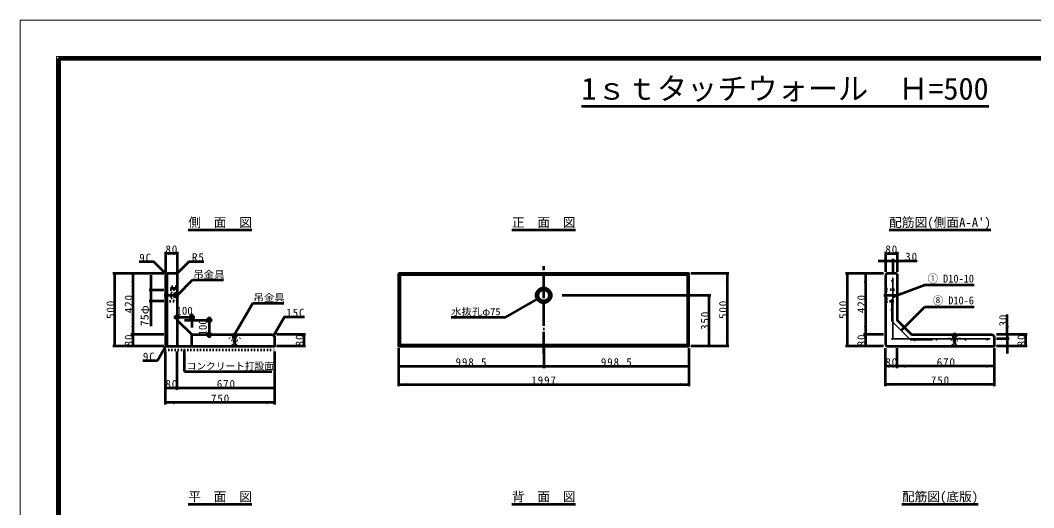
# Model space of a CAD drawing. Units: millimetres, scale not verified, with parts at other scales. Extents: x -2102 to 2102, y -1485 to 1485.
# Drawn here: x -2102 to 683, y 145 to 1485 of the extents above; entities that cross this region are included whole.
import ezdxf
from ezdxf.enums import TextEntityAlignment as Align

# ---------------------------------------------------------------- set-up
doc = ezdxf.new("R2010")
doc.units = ezdxf.units.MM
doc.header["$LTSCALE"] = 5
doc.linetypes.add('DOTTED', pattern=[1.75, 0.25, -1.5])
doc.linetypes.add('LONG_DASHED_DOTTED', pattern=[15.25, 12, -1.5, 0.25, -1.5])
doc.layers.add('0-0_V-nasSTD', color=7, linetype='Continuous', lineweight=50)
doc.styles.add('ＭＳ ゴシック', font='')
doc.styles.get('ＭＳ ゴシック').set_extended_font_data('MS Gothic')

msp = doc.modelspace()

# ---------------------------------------------------------------- linework, layer by layer
at = {"layer": '0-0_V-nasSTD', "lineweight": 100}
msp.add_line((-1997.5, 1380), (-1997.5, -1380), dxfattribs=at)
at = {"layer": '0-0_V-nasSTD'}
for p, q in [((-559.872, 1248.465), (559.872, 1248.465)), ((-1640.721, 908.945), (-1465.721, 908.945)), ((-751.321, 908.945), (-576.321, 908.945)), ((285.579, 908.945), (565.579, 908.945)), ((-1703.221, 848.945), (-1703.221, 793.945)), ((-1671.221, 843.945), (-1703.221, 843.945)), ((-1671.221, 848.945), (-1671.221, 793.945)), ((275.579, 848.945), (275.579, 793.945)), ((275.579, 843.945), (307.579, 843.945)), ((307.579, 848.945), (307.579, 793.945)), ((255.579, 823.945), (295.579, 823.945)), ((295.579, 828.945), (295.579, 793.945)), ((295.579, 823.945), (307.579, 823.945)), ((307.579, 823.945), (362.579, 823.945)), ((-1708.221, 788.945), (-1848.221, 788.945)), ((-1843.221, 788.945), (-1843.221, 588.945)), ((-1793.221, 788.945), (-1793.221, 620.945)), ((-1743.221, 783.945), (-1743.221, 743.945)), ((-1699.621, 788.945), (-1703.221, 785.345)), ((-1703.221, 785.345), (-1703.221, 592.545)), ((-1673.221, 788.945), (-1699.621, 788.945)), ((-1699.621, 788.945), (-1699.621, 588.945)), ((-1671.221, 786.945), (-1671.221, 588.945)), ((-1063.221, 788.945), (-1059.621, 785.345)), ((-1059.621, 785.345), (-1059.621, 592.545)), ((-268.021, 785.345), (-1059.621, 785.345)), ((-268.021, 785.345), (-264.421, 788.945)), ((-268.021, 592.545), (-268.021, 785.345)), ((-154.421, 788.945), (-259.421, 788.945)), ((-159.421, 788.945), (-159.421, 588.945)), ((270.579, 788.945), (165.579, 788.945)), ((170.579, 788.945), (170.579, 588.945)), ((279.179, 788.945), (275.579, 785.345)), ((275.579, 785.345), (275.579, 592.545)), ((305.579, 788.945), (279.179, 788.945)), ((-1671.221, 728.945), (-1628.795, 771.372)), ((-1628.795, 771.372), (-1543.795, 771.372)), ((295.579, 725.228), (384.07, 757.436)), ((384.07, 757.436), (519.07, 757.436)), ((-1748.221, 743.945), (-1708.221, 743.945)), ((-1743.221, 743.945), (-1743.221, 713.945)), ((-204.421, 728.945), (-613.421, 728.945)), ((-209.421, 728.945), (-209.421, 588.945)), ((-1748.221, 713.945), (-1708.221, 713.945)), ((-1743.221, 713.945), (-1743.221, 643.945)), ((-1513.221, 620.945), (-1463.221, 707.548)), ((-1463.221, 707.548), (-1378.221, 707.548)), ((-768.264, 668.645), (-681.661, 718.645)), ((319.094, 632.46), (384.07, 697.436)), ((384.07, 697.436), (519.07, 697.436)), ((-1680.221, 668.945), (-1622.221, 668.945)), ((-1631.221, 677.945), (-1631.221, 640.945)), ((-1583.221, 669.945), (-1583.221, 611.945)), ((-918.264, 668.645), (-768.264, 668.645)), ((610.579, 620.945), (610.579, 675.945)), ((-1671.221, 660.945), (-1631.221, 620.945)), ((-1651.221, 660.945), (-1575.221, 660.945)), ((-1708.221, 620.945), (-1798.221, 620.945)), ((-1793.221, 620.945), (-1793.221, 588.945)), ((-1631.221, 620.945), (-1409.221, 620.945)), ((-1631.221, 588.945), (-1631.221, 620.945)), ((-1409.221, 620.945), (-1403.221, 614.945)), ((-1318.221, 620.945), (-1398.221, 620.945)), ((-1323.221, 620.945), (-1323.221, 588.945)), ((270.579, 620.945), (215.579, 620.945)), ((220.579, 620.945), (220.579, 588.945)), ((347.579, 620.945), (569.579, 620.945)), ((569.579, 620.945), (575.579, 614.945)), ((665.579, 620.945), (580.579, 620.945)), ((610.579, 620.945), (610.579, 608.945)), ((660.579, 620.945), (660.579, 588.945)), ((-1708.221, 588.945), (-1848.221, 588.945)), ((-1701.421, 590.745), (-1725.421, 549.176)), ((-1703.221, 592.545), (-1699.621, 588.945)), ((-1318.221, 588.945), (-1398.221, 588.945)), ((-1059.621, 592.545), (-1063.221, 588.945)), ((-1059.621, 592.545), (-268.021, 592.545)), ((-268.021, 592.545), (-264.421, 588.945)), ((-154.421, 588.945), (-259.421, 588.945)), ((270.579, 588.945), (165.579, 588.945)), ((275.579, 592.545), (279.179, 588.945)), ((615.579, 608.945), (580.579, 608.945)), ((665.579, 588.945), (580.579, 588.945)), ((610.579, 608.945), (610.579, 568.945)), ((-1703.221, 429.145), (-1703.221, 574.145)), ((-1671.221, 469.145), (-1671.221, 574.145)), ((-1651.221, 519.145), (-1651.221, 579.145)), ((-1403.221, 429.145), (-1403.221, 574.145)), ((-1063.221, 583.945), (-1063.221, 478.945)), ((-663.821, 583.945), (-663.821, 528.945)), ((-264.421, 583.945), (-264.421, 478.945)), ((275.579, 478.945), (275.579, 583.945)), ((307.579, 528.945), (307.579, 583.945)), ((575.579, 478.945), (575.579, 583.945)), ((-1725.421, 549.176), (-1765.421, 549.176)), ((-1063.221, 533.945), (-663.821, 533.945)), ((-663.821, 533.945), (-264.421, 533.945)), ((307.579, 533.945), (275.579, 533.945)), ((-1651.221, 519.145), (-1411.221, 519.145)), ((-1063.221, 483.945), (-264.421, 483.945)), ((575.579, 483.945), (275.579, 483.945)), ((-1403.221, 434.145), (-1703.221, 434.145)), ((-1640.721, 155.145), (-1465.721, 155.145)), ((-751.321, 155.145), (-576.321, 155.145)), ((320.579, 155.145), (530.579, 155.145))]:
    msp.add_line(p, q, dxfattribs=at)
at = {"layer": '0-0_V-nasSTD', "linetype": 'LONG_DASHED_DOTTED'}
for p, q in [((-663.821, 568.945), (-663.821, 808.945)), ((-1667.221, 728.945), (-1707.221, 728.945)), ((-1666.221, 728.945), (-1696.221, 728.945)), ((-1689.221, 748.945), (-1667.221, 748.945)), ((311.579, 728.945), (271.579, 728.945)), ((-1513.221, 625.945), (-1513.221, 595.945)), ((465.579, 625.945), (465.579, 595.945))]:
    msp.add_line(p, q, dxfattribs=at)
at = {"layer": '0-0_V-nasSTD', "linetype": 'DOTTED'}
for p, q in [((-1685.221, 744.945), (-1685.221, 752.945)), ((-1685.221, 752.945), (-1671.221, 752.945)), ((-1702.421, 735.945), (-1702.421, 721.945)), ((-1701.221, 735.945), (-1702.421, 735.945)), ((-1701.221, 735.945), (-1699.221, 731.745)), ((-1701.221, 735.945), (-1701.221, 721.945)), ((-1699.221, 726.145), (-1701.221, 721.945)), ((-1671.221, 743.945), (-1699.221, 745.945)), ((-1679.221, 731.745), (-1699.221, 731.745)), ((-1699.221, 731.745), (-1699.221, 726.145)), ((-1679.221, 726.145), (-1699.221, 726.145)), ((-1671.221, 744.945), (-1685.221, 744.945)), ((-1678.021, 733.945), (-1679.221, 731.745)), ((-1679.221, 731.745), (-1679.221, 726.145)), ((-1679.221, 726.145), (-1678.021, 723.945)), ((-1675.221, 733.945), (-1678.021, 733.945)), ((-1678.021, 733.945), (-1678.021, 723.945)), ((-1675.221, 733.945), (-1675.221, 723.945)), ((307.579, 743.945), (279.579, 745.945)), ((307.579, 713.945), (307.579, 743.945)), ((-1699.221, 711.945), (-1703.221, 708.345)), ((-1701.221, 721.945), (-1702.421, 721.945)), ((-1675.221, 723.945), (-1678.021, 723.945)), ((279.579, 711.945), (275.579, 708.345)), ((279.579, 711.945), (307.579, 713.945)), ((-1518.221, 616.945), (-1508.221, 616.945)), ((-1518.221, 616.945), (-1518.221, 614.145)), ((-1518.221, 614.145), (-1516.021, 612.945)), ((-1518.221, 614.145), (-1508.221, 614.145)), ((-1516.021, 612.945), (-1516.021, 592.945)), ((-1516.021, 612.945), (-1510.421, 612.945)), ((-1510.421, 612.945), (-1508.221, 614.145)), ((-1510.421, 612.945), (-1510.421, 592.945)), ((-1508.221, 616.945), (-1508.221, 614.145)), ((460.579, 616.945), (470.579, 616.945)), ((460.579, 616.945), (460.579, 614.145)), ((460.579, 614.145), (462.779, 612.945)), ((460.579, 614.145), (470.579, 614.145)), ((462.779, 612.945), (462.779, 592.945)), ((462.779, 612.945), (468.379, 612.945)), ((468.379, 612.945), (470.579, 614.145)), ((468.379, 612.945), (468.379, 592.945)), ((470.579, 616.945), (470.579, 614.145)), ((-1520.221, 590.945), (-1516.021, 592.945)), ((-1520.221, 590.945), (-1520.221, 589.745)), ((-1520.221, 590.945), (-1506.221, 590.945)), ((-1520.221, 589.745), (-1506.221, 589.745)), ((-1516.021, 592.945), (-1510.421, 592.945)), ((-1510.421, 592.945), (-1506.221, 590.945)), ((-1506.221, 590.945), (-1506.221, 589.745)), ((458.579, 590.945), (462.779, 592.945)), ((458.579, 590.945), (458.579, 589.745)), ((458.579, 590.945), (472.579, 590.945)), ((458.579, 589.745), (472.579, 589.745)), ((462.779, 592.945), (468.379, 592.945)), ((468.379, 592.945), (472.579, 590.945)), ((472.579, 590.945), (472.579, 589.745)), ((-1703.221, 579.145), (-1403.221, 579.145))]:
    msp.add_line(p, q, dxfattribs=at)
at = {"layer": '0-0_V-nasSTD', "lineweight": 35}
for p, q in [((293.579, 717.975), (293.579, 657.975)), ((293.579, 657.975), (344.608, 606.945)), ((344.608, 606.945), (404.608, 606.945))]:
    msp.add_line(p, q, dxfattribs=at)
at = {"layer": '0-0_V-nasSTD', "lineweight": 18}
for points in [[(-2102.5, -1485), (-2102.5, 1485), (2102.5, 1485), (2102.5, -1485)], [(-2002.5, -1385), (-2002.5, 1385), (2002.5, 1385), (2002.5, -1385)]]:
    msp.add_lwpolyline(points, close=True, dxfattribs=at)
at = {"layer": '0-0_V-nasSTD', "lineweight": 100}
msp.add_lwpolyline([(1997.5, -1380), (1997.5, 1380), (-1997.5, 1380)], dxfattribs=at)
at = {"layer": '0-0_V-nasSTD'}
for points in [[(-1701.421, 787.145), (-1735.362, 821.086), (-1775.362, 821.086)], [(-1671.807, 788.359), (-1637.866, 822.3), (-1597.866, 822.3)], [(220.579, 788.945), (220.579, 620.945), (220.579, 588.945)], [(307.579, 786.945), (307.579, 660.945), (347.579, 620.945)], [(-1406.221, 617.945), (-1376.221, 669.907), (-1321.221, 669.907)], [(-1699.621, 588.945), (-1403.221, 588.945), (-1403.221, 614.945)], [(279.179, 588.945), (575.579, 588.945), (575.579, 614.945)], [(575.579, 533.945), (307.579, 533.945), (275.579, 533.945)], [(-1403.221, 474.145), (-1671.221, 474.145), (-1703.221, 474.145)]]:
    msp.add_lwpolyline(points, dxfattribs=at)
msp.add_lwpolyline([(-1063.221, 788.945), (-1063.221, 588.945), (-264.421, 588.945), (-264.421, 788.945)], close=True, dxfattribs=at)
at = {"layer": '0-0_V-nasSTD', "lineweight": 35}
msp.add_lwpolyline([(295.579, 776.945), (295.579, 608.945), (563.579, 608.945)], dxfattribs=at)
at = {"layer": '0-0_V-nasSTD', "linetype": 'DOTTED'}
for points in [[(-1699.221, 711.945), (-1699.221, 745.945), (-1703.221, 749.545)], [(-1699.221, 711.945), (-1671.221, 713.945), (-1671.221, 743.945)], [(279.579, 711.945), (279.579, 745.945), (275.579, 749.545)]]:
    msp.add_lwpolyline(points, dxfattribs=at)
at = {"layer": '0-0_V-nasSTD', "lineweight": 35}
for centre in [(294.379, 768.945), (292.379, 688.945), (294.379, 608.945), (355.579, 605.745), (415.579, 607.745), (495.579, 607.745), (555.579, 607.745)]:
    msp.add_circle(centre, 1.2, dxfattribs=at)
at = {"layer": '0-0_V-nasSTD'}
for centre, radius in [((-663.821, 728.945), 20.6), ((-663.821, 728.945), 17), ((-663.821, 728.945), 15), ((-1671.221, 668.945), 5), ((-1631.221, 668.945), 5), ((-1583.221, 660.945), 5), ((-1583.221, 620.945), 5)]:
    msp.add_circle(centre, radius, dxfattribs=at)
for centre in [(-1673.221, 786.945), (305.579, 786.945)]:
    msp.add_arc(centre, 2, 0, 90, dxfattribs=at)
at = {"layer": '0-0_V-nasSTD', "linetype": 'DOTTED'}
for centre, start, end in [((-1671.221, 728.945), 90, 270), ((-1513.221, 620.945), 180, 0), ((465.579, 620.945), 180, 0)]:
    msp.add_arc(centre, 17.2, start, end, dxfattribs=at)
at = {"layer": '0-0_V-nasSTD'}
for points in [[(-1703.221, 843.945), (-1679.221, 843.945), (-1679.221, 847.945)], [(-1703.221, 843.945), (-1679.221, 839.945), (-1679.221, 843.945)], [(-1695.221, 843.945), (-1695.221, 847.945), (-1671.221, 843.945)], [(-1695.221, 839.945), (-1695.221, 843.945), (-1671.221, 843.945)], [(275.579, 843.945), (299.579, 843.945), (299.579, 847.945)], [(275.579, 843.945), (299.579, 839.945), (299.579, 843.945)], [(283.579, 843.945), (283.579, 847.945), (307.579, 843.945)], [(283.579, 839.945), (283.579, 843.945), (307.579, 843.945)], [(-1671.807, 788.359), (-1657.665, 808.158), (-1654.836, 805.33)], [(271.579, 823.945), (271.579, 827.945), (295.579, 823.945)], [(271.579, 819.945), (271.579, 823.945), (295.579, 823.945)], [(307.579, 823.945), (331.579, 823.945), (331.579, 827.945)], [(307.579, 823.945), (331.579, 819.945), (331.579, 823.945)], [(-1847.221, 764.945), (-1843.221, 764.945), (-1843.221, 788.945)], [(-1843.221, 764.945), (-1843.221, 788.945), (-1839.221, 764.945)], [(-1797.221, 764.945), (-1793.221, 764.945), (-1793.221, 788.945)], [(-1793.221, 764.945), (-1793.221, 788.945), (-1789.221, 764.945)], [(-1721.22, 801.287), (-1718.392, 804.116), (-1701.421, 787.145)], [(-1718.392, 804.116), (-1715.563, 806.944), (-1701.421, 787.145)], [(-1671.807, 788.359), (-1654.836, 805.33), (-1652.008, 802.501)], [(-163.421, 764.945), (-159.421, 764.945), (-159.421, 788.945)], [(-159.421, 764.945), (-159.421, 788.945), (-155.421, 764.945)], [(166.579, 764.945), (170.579, 764.945), (170.579, 788.945)], [(170.579, 764.945), (170.579, 788.945), (174.579, 764.945)], [(216.579, 764.945), (220.579, 764.945), (220.579, 788.945)], [(220.579, 764.945), (220.579, 788.945), (224.579, 764.945)], [(-1747.221, 767.945), (-1743.221, 743.945), (-1743.221, 767.945)], [(-1743.221, 743.945), (-1743.221, 767.945), (-1739.221, 767.945)], [(-1671.221, 728.945), (-1657.079, 748.744), (-1654.251, 745.916)], [(-1671.221, 728.945), (-1654.251, 745.916), (-1651.422, 743.087)], [(-213.421, 704.945), (-209.421, 704.945), (-209.421, 728.945)], [(-209.421, 704.945), (-209.421, 728.945), (-205.421, 704.945)], [(295.579, 725.228), (316.763, 737.195), (318.131, 733.437)], [(295.579, 725.228), (318.131, 733.437), (319.5, 729.678)], [(-1747.221, 689.945), (-1743.221, 689.945), (-1743.221, 713.945)], [(-1743.221, 689.945), (-1743.221, 713.945), (-1739.221, 689.945)], [(-704.446, 710.109), (-702.446, 706.645), (-681.661, 718.645)], [(-702.446, 706.645), (-700.446, 703.181), (-681.661, 718.645)], [(-1797.221, 644.945), (-1793.221, 620.945), (-1793.221, 644.945)], [(-1793.221, 620.945), (-1793.221, 644.945), (-1789.221, 644.945)], [(-1513.221, 620.945), (-1504.685, 643.73), (-1501.221, 641.73)], [(-1513.221, 620.945), (-1501.221, 641.73), (-1497.757, 639.73)], [(-1406.221, 617.945), (-1397.685, 640.73), (-1394.221, 638.73)], [(216.579, 644.945), (220.579, 620.945), (220.579, 644.945)], [(220.579, 620.945), (220.579, 644.945), (224.579, 644.945)], [(319.094, 632.46), (333.236, 652.259), (336.064, 649.43)], [(319.094, 632.46), (336.064, 649.43), (338.893, 646.602)], [(606.579, 644.945), (610.579, 620.945), (610.579, 644.945)], [(610.579, 620.945), (610.579, 644.945), (614.579, 644.945)], [(-1847.221, 612.945), (-1843.221, 588.945), (-1843.221, 612.945)], [(-1843.221, 588.945), (-1843.221, 612.945), (-1839.221, 612.945)], [(-1797.221, 596.945), (-1793.221, 596.945), (-1793.221, 620.945)], [(-1797.221, 612.945), (-1793.221, 588.945), (-1793.221, 612.945)], [(-1793.221, 596.945), (-1793.221, 620.945), (-1789.221, 596.945)], [(-1793.221, 588.945), (-1793.221, 612.945), (-1789.221, 612.945)], [(-1406.221, 617.945), (-1394.221, 638.73), (-1390.757, 636.73)], [(-1327.221, 596.945), (-1323.221, 596.945), (-1323.221, 620.945)], [(-1327.221, 612.945), (-1323.221, 588.945), (-1323.221, 612.945)], [(-1323.221, 596.945), (-1323.221, 620.945), (-1319.221, 596.945)], [(-1323.221, 588.945), (-1323.221, 612.945), (-1319.221, 612.945)], [(-213.421, 612.945), (-209.421, 588.945), (-209.421, 612.945)], [(-209.421, 588.945), (-209.421, 612.945), (-205.421, 612.945)], [(-163.421, 612.945), (-159.421, 588.945), (-159.421, 612.945)], [(-159.421, 588.945), (-159.421, 612.945), (-155.421, 612.945)], [(166.579, 612.945), (170.579, 588.945), (170.579, 612.945)], [(170.579, 588.945), (170.579, 612.945), (174.579, 612.945)], [(216.579, 596.945), (220.579, 596.945), (220.579, 620.945)], [(216.579, 612.945), (220.579, 588.945), (220.579, 612.945)], [(220.579, 596.945), (220.579, 620.945), (224.579, 596.945)], [(220.579, 588.945), (220.579, 612.945), (224.579, 612.945)], [(656.579, 596.945), (660.579, 596.945), (660.579, 620.945)], [(656.579, 612.945), (660.579, 588.945), (660.579, 612.945)], [(660.579, 596.945), (660.579, 620.945), (664.579, 596.945)], [(660.579, 588.945), (660.579, 612.945), (664.579, 612.945)], [(-1716.885, 571.961), (-1713.421, 569.961), (-1701.421, 590.745)], [(-1713.421, 569.961), (-1709.957, 567.961), (-1701.421, 590.745)], [(606.579, 584.945), (610.579, 584.945), (610.579, 608.945)], [(610.579, 584.945), (610.579, 608.945), (614.579, 584.945)], [(-1655.221, 555.145), (-1651.221, 555.145), (-1651.221, 579.145)], [(-1651.221, 555.145), (-1651.221, 579.145), (-1647.221, 555.145)], [(-1063.221, 533.945), (-1039.221, 533.945), (-1039.221, 537.945)], [(-1063.221, 533.945), (-1039.221, 529.945), (-1039.221, 533.945)], [(-687.821, 533.945), (-687.821, 537.945), (-663.821, 533.945)], [(-687.821, 529.945), (-687.821, 533.945), (-663.821, 533.945)], [(-663.821, 533.945), (-639.821, 533.945), (-639.821, 537.945)], [(-663.821, 533.945), (-639.821, 529.945), (-639.821, 533.945)], [(-288.421, 533.945), (-288.421, 537.945), (-264.421, 533.945)], [(-288.421, 529.945), (-288.421, 533.945), (-264.421, 533.945)], [(275.579, 533.945), (299.579, 533.945), (299.579, 537.945)], [(275.579, 533.945), (299.579, 529.945), (299.579, 533.945)], [(283.579, 533.945), (283.579, 537.945), (307.579, 533.945)], [(283.579, 529.945), (283.579, 533.945), (307.579, 533.945)], [(307.579, 533.945), (331.579, 533.945), (331.579, 537.945)], [(307.579, 533.945), (331.579, 529.945), (331.579, 533.945)], [(551.579, 533.945), (551.579, 537.945), (575.579, 533.945)], [(551.579, 529.945), (551.579, 533.945), (575.579, 533.945)], [(-1703.221, 474.145), (-1679.221, 474.145), (-1679.221, 478.145)], [(-1703.221, 474.145), (-1679.221, 470.145), (-1679.221, 474.145)], [(-1695.221, 474.145), (-1695.221, 478.145), (-1671.221, 474.145)], [(-1695.221, 470.145), (-1695.221, 474.145), (-1671.221, 474.145)], [(-1671.221, 474.145), (-1647.221, 474.145), (-1647.221, 478.145)], [(-1671.221, 474.145), (-1647.221, 470.145), (-1647.221, 474.145)], [(-1427.221, 474.145), (-1427.221, 478.145), (-1403.221, 474.145)], [(-1427.221, 470.145), (-1427.221, 474.145), (-1403.221, 474.145)], [(-1063.221, 483.945), (-1039.221, 483.945), (-1039.221, 487.945)], [(-1063.221, 483.945), (-1039.221, 479.945), (-1039.221, 483.945)], [(-288.421, 483.945), (-288.421, 487.945), (-264.421, 483.945)], [(-288.421, 479.945), (-288.421, 483.945), (-264.421, 483.945)], [(275.579, 483.945), (299.579, 483.945), (299.579, 487.945)], [(275.579, 483.945), (299.579, 479.945), (299.579, 483.945)], [(551.579, 483.945), (551.579, 487.945), (575.579, 483.945)], [(551.579, 479.945), (551.579, 483.945), (575.579, 483.945)], [(-1703.221, 434.145), (-1679.221, 434.145), (-1679.221, 438.145)], [(-1703.221, 434.145), (-1679.221, 430.145), (-1679.221, 434.145)], [(-1427.221, 434.145), (-1427.221, 438.145), (-1403.221, 434.145)], [(-1427.221, 430.145), (-1427.221, 434.145), (-1403.221, 434.145)]]:
    msp.add_solid(points, dxfattribs=at)

# ---------------------------------------------------------------- texts
at = {"layer": '0-0_V-nasSTD', "style": 'ＭＳ ゴシック'}
for s, height, p in [('1ｓｔタッチウォール  Ｈ=500', 60.81, (-559.872, 1248.465)), ('側\u3000面\u3000図', 25.66, (-1640.721, 908.945)), ('正\u3000面\u3000図', 25.66, (-751.321, 908.945)), ("配筋図(側面A-A')", 25.66, (285.579, 908.945)), ('100', 21.99, (-1673.221, 668.945)), ('コンクリート打設面', 19.06, (-1645.193, 519.145)), ('平\u3000面\u3000図', 25.66, (-1640.721, 155.145)), ('背\u3000面\u3000図', 25.66, (-751.321, 155.145)), ('配筋図(底版)', 25.66, (320.579, 155.145))]:
    msp.add_text(s, height=height, dxfattribs=at).set_placement(p, align=Align.BOTTOM_LEFT)
for s, height, width, p in [('吊金具', 19.06, 1.1, (-1626.795, 771.372)), ('① D10-10', 21.85, 0.95, (391.641, 757.436)), ('吊金具', 19.06, 1.1, (-1461.221, 707.548)), ('⑧ D10-6', 21.85, 0.95, (405.799, 697.436)), ('水抜孔φ75', 19.06, 1.1, (-918.264, 668.645))]:
    msp.add_text(s, height=height, dxfattribs=dict(at, width=width)).set_placement(p, align=Align.BOTTOM_LEFT)
at = {"layer": '0-0_V-nasSTD', "style": 'ＭＳ ゴシック', "width": 1.1}
msp.add_text('75φ', height=21.99, rotation=90, dxfattribs=at).set_placement((-1743.221, 643.945), align=Align.BOTTOM_LEFT)
at = {"layer": '0-0_V-nasSTD', "style": 'ＭＳ ゴシック'}
msp.add_text('100', height=21.99, rotation=90, dxfattribs=at).set_placement((-1583.221, 618.445), align=Align.BOTTOM_LEFT)
at = {"layer": '0-0_V-nasSTD', "char_height": 21.99, "attachment_point": 7, "style": 'ＭＳ ゴシック'}
for s, insert in [('\\T1.17;80', (-1703.472, 843.945)), ('\\T1.17;80', (275.328, 843.945)), ('\\T1.17;9C', (-1775.362, 821.086)), ('\\T1.17;R5', (-1630.366, 822.3)), ('\\T1.17;30', (330.079, 823.945)), ('\\T1.17;15C', (-1371.221, 669.907)), ('\\T1.17;9C', (-1765.421, 549.176)), ('\\T1.17;998.5', (-906.021, 533.945)), ('\\T1.17;998.5', (-506.621, 533.945)), ('\\T1.17;80', (275.328, 533.945)), ('\\T1.17;670', (416.579, 533.945)), ('\\T1.17;1997', (-697.571, 483.945)), ('\\T1.17;750', (400.579, 483.945)), ('\\T1.17;80', (-1703.472, 474.145)), ('\\T1.17;670', (-1562.221, 474.145)), ('\\T1.17;750', (-1578.221, 434.145))]:
    msp.add_mtext(s, dxfattribs=dict(at, insert=insert))
at = {"layer": '0-0_V-nasSTD', "char_height": 21.99, "attachment_point": 7, "rotation": 90, "style": 'ＭＳ ゴシック'}
for s, insert in [('\\T1.17;420', (-1793.221, 679.945)), ('\\T1.17;420', (220.579, 679.945)), ('\\T1.17;500', (-1843.221, 663.945)), ('\\T1.17;500', (-159.421, 663.945)), ('\\T1.17;500', (170.579, 663.945)), ('\\T1.17;350', (-209.421, 633.945)), ('\\T1.17;30', (610.579, 643.445)), ('\\T1.17;80', (-1793.221, 588.695)), ('\\T1.17;80', (-1323.221, 588.695)), ('\\T1.17;80', (220.579, 588.695)), ('\\T1.17;80', (660.579, 588.695))]:
    msp.add_mtext(s, dxfattribs=dict(at, insert=insert))

doc.saveas('drawing.dxf')
